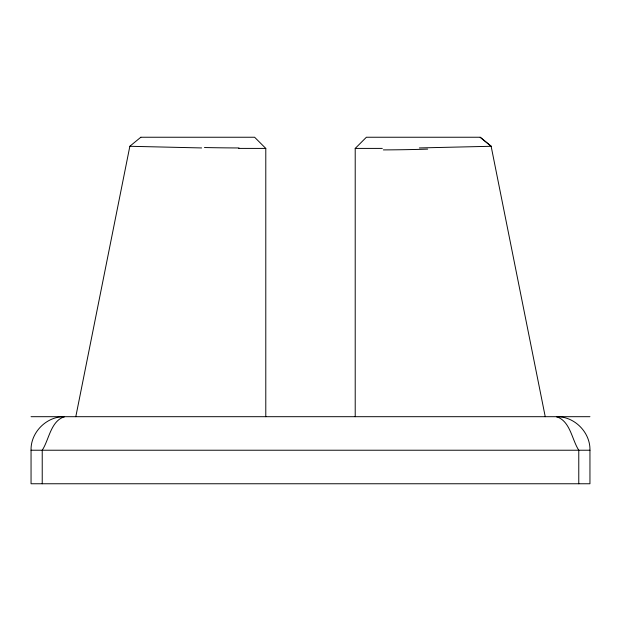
<?xml version="1.0" encoding="UTF-8"?>
<svg xmlns="http://www.w3.org/2000/svg" width="621" height="621" viewBox="0 0 621 621"><rect width="100%" height="100%" fill="white"/><g stroke="black" fill="none" stroke-linecap="round" stroke-linejoin="round"><path stroke-width="0.93" d="M578.772 483.759L578.772 450.225C571.794 439.489 570.303 420.922 556.416 416.691C574.347 416.217 590.424 432.294 589.95 450.225L589.95 483.759L31.05 483.759L31.05 450.225C30.576 432.294 46.653 416.217 64.584 416.691C50.697 420.922 49.206 439.489 42.228 450.225L42.228 483.759M75.801 416.691L129.859 146.23L140.827 137.241M355.212 416.691L355.212 148.419L366.39 137.241L480.095 137.241M491.04 146.284L419.377 147.938M382.311 148.403L355.212 148.419M140.905 137.241L254.61 137.241L265.788 148.419L265.788 416.691M265.788 148.419L238.689 148.403M31.05 416.691L589.95 416.691M31.05 450.225L589.95 450.225M201.623 147.938L129.96 146.284M491.141 146.23L480.173 137.241L491.133 146.238L545.238 416.691M427.659 149.118A117.152 7.902 -0.1 0 1 383.343 149.902M239 147.961A117.152 5.962 0.2 0 1 204.456 147.534"/></g></svg>
